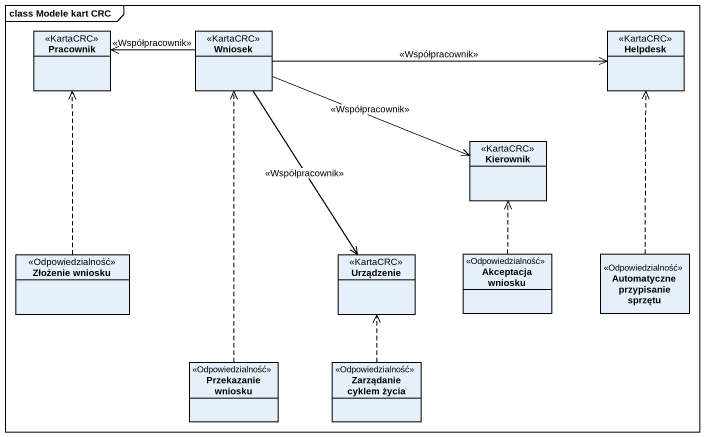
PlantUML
@startuml
mainframe class Modele kart CRC
hide circle
hide empty members
class Pracownik <<KartaCRC>>
class Wniosek <<KartaCRC>>
class Helpdesk <<KartaCRC>>
class Kierownik <<KartaCRC>>
class "Złożenie wniosku" as Złożenie_wniosku <<Odpowiedzialność>>
class Urządzenie <<KartaCRC>>
class "Akceptacja wniosku" as Akceptacja_wniosku <<Odpowiedzialność>>
class "Automatyczne przypisanie sprzętu" as Automatyczne_przypisanie <<Odpowiedzialność>>
class "Przekazanie wniosku" as Przekazanie_wniosku <<Odpowiedzialność>>
class "Zarządanie cyklem życia" as Zarządanie_cyklem_życia <<Odpowiedzialność>>
Wniosek -left-> Pracownik : <<Współpracownik>>
Wniosek -right-> Helpdesk : <<Współpracownik>>
Wniosek -right-> Kierownik : <<Współpracownik>>
Wniosek --> Urządzenie : <<Współpracownik>>
Złożenie_wniosku .up.> Pracownik
Akceptacja_wniosku .up.> Kierownik
Automatyczne_przypisanie .up.> Helpdesk
Przekazanie_wniosku .up.> Wniosek
Zarządanie_cyklem_życia .up.> Urządzenie
@enduml
